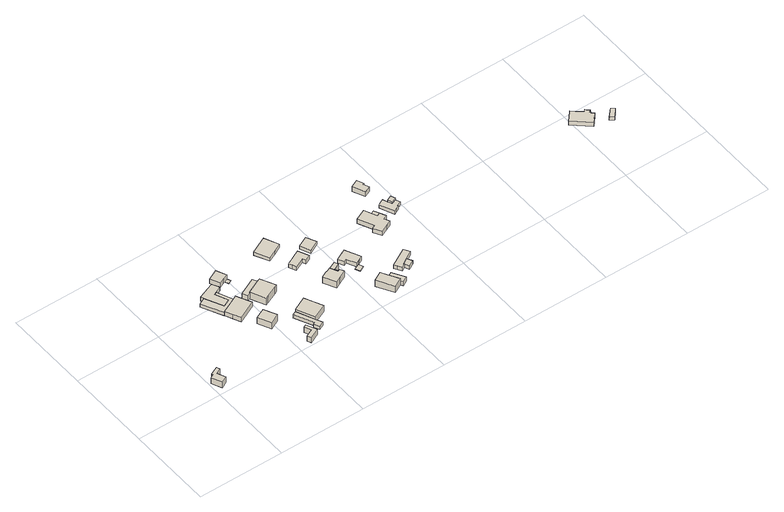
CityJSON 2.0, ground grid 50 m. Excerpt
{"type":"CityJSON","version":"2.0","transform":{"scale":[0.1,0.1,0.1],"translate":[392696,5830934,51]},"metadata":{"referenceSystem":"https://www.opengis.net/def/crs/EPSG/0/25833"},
"CityObjects":{
"building1":{"type":"Building","attributes":{"Gemeindeschluessel":"11000003","BezugspunktDach":"2200","function":"31001_2000","measuredHeight":4,"storeysAboveGround":1},"address":[{"country":"Germany","locality":"Berlin","thoroughfareNumber":"28 (1)","thoroughfareName":"Heckenrosenweg"}],"geometry":[{"type":"Solid","lod":"1","boundaries":[[[[0,1,2,3,4,5,6,7]],[[8,9,10,11,12,13,14,15]],[[8,15,7,6]],[[9,8,6,5]],[[10,9,5,4]],[[11,10,4,3]],[[12,11,3,2]],[[13,12,2,1]],[[14,13,1,0]],[[15,14,0,7]]]]}]},
"building2":{"type":"Building","attributes":{"Gemeindeschluessel":"11000003","BezugspunktDach":"2200","function":"51009_1610","measuredHeight":2.33,"storeysAboveGround":0},"address":[{"country":"Germany","locality":"Berlin"}],"geometry":[{"type":"Solid","lod":"1","boundaries":[[[[16,17,18,19,20,21,22,23,24]],[[25,26,27,28,29,30,31,32,33]],[[25,33,24,23]],[[26,25,23,22]],[[27,26,22,21]],[[28,27,21,20]],[[29,28,20,19]],[[30,29,19,18]],[[31,30,18,17]],[[32,31,17,16]],[[33,32,16,24]]]]}]},
"building3":{"type":"Building","attributes":{"Gemeindeschluessel":"11000003","BezugspunktDach":"2200","function":"31001_2723","measuredHeight":2.43,"storeysAboveGround":1},"address":[{"country":"Germany","locality":"Berlin","thoroughfareNumber":"15 (1)","thoroughfareName":"Heckenrosenweg"}],"geometry":[{"type":"Solid","lod":"1","boundaries":[[[[34,35,36,37,38,39,40,41]],[[42,43,29,28,27,26,25,44]],[[42,44,41,40]],[[43,42,40,39]],[[29,43,39,38]],[[28,29,38,37]],[[27,28,37,36]],[[26,27,36,35]],[[25,26,35,34]],[[44,25,34,41]]]]}]},
"building4":{"type":"Building","attributes":{"Gemeindeschluessel":"11000003","BezugspunktDach":"2200","function":"31001_1010","measuredHeight":3.62,"storeysAboveGround":1},"address":[{"country":"Germany","locality":"Berlin","thoroughfareNumber":"15","thoroughfareName":"Heckenrosenweg"}],"geometry":[{"type":"Solid","lod":"1","boundaries":[[[[45,46,47,48,49,50,51,52]],[[53,54,55,56,57,58,59,60]],[[53,60,52,51]],[[54,53,51,50]],[[55,54,50,49]],[[56,55,49,48]],[[57,56,48,47]],[[58,57,47,46]],[[59,58,46,45]],[[60,59,45,52]]]]}]},
"building5":{"type":"Building","attributes":{"Gemeindeschluessel":"11000003","BezugspunktDach":"2200","function":"31001_1010","measuredHeight":4.86,"storeysAboveGround":1},"address":[{"country":"Germany","locality":"Berlin","thoroughfareNumber":"17","thoroughfareName":"Heckenrosenweg"}],"geometry":[{"type":"Solid","lod":"1","boundaries":[[[[61,62,63,64,65]],[[66,67,68,69,70]],[[66,70,65,64]],[[67,66,64,63]],[[68,67,63,62]],[[69,68,62,61]],[[70,69,61,65]]]]}]},
"building6":{"type":"Building","attributes":{"Gemeindeschluessel":"11000003","BezugspunktDach":"2200","function":"51009_1610","measuredHeight":4.68,"storeysAboveGround":0},"address":[{"country":"Germany","locality":"Berlin"}],"geometry":[{"type":"Solid","lod":"1","boundaries":[[[[71,72,73,74,75,76]],[[77,78,79,80,81,82]],[[77,82,76,75]],[[78,77,75,74]],[[79,78,74,73]],[[80,79,73,72]],[[81,80,72,71]],[[82,81,71,76]]]]}]},
"building7":{"type":"Building","attributes":{"Gemeindeschluessel":"11000003","BezugspunktDach":"2200","function":"31001_1312","measuredHeight":3.75,"storeysAboveGround":1},"address":[{"country":"Germany","locality":"Berlin","thoroughfareNumber":"12","thoroughfareName":"Feuerdornweg"}],"geometry":[{"type":"Solid","lod":"1","boundaries":[[[[83,84,85,86,87,88]],[[89,90,91,92,93,94]],[[89,94,88,87]],[[90,89,87,86]],[[91,90,86,85]],[[92,91,85,84]],[[93,92,84,83]],[[94,93,83,88]]]]}]},
"building8":{"type":"Building","attributes":{"Gemeindeschluessel":"11000003","BezugspunktDach":"2200","function":"51009_1610","measuredHeight":0.281,"storeysAboveGround":0},"address":[{"country":"Germany","locality":"Berlin"}],"geometry":[{"type":"Solid","lod":"1","boundaries":[[[[95,96,97,98]],[[91,99,100,101]],[[91,101,98,97]],[[99,91,97,96]],[[100,99,96,95]],[[101,100,95,98]]]]}]},
"building9":{"type":"Building","attributes":{"Gemeindeschluessel":"11000003","BezugspunktDach":"2200","function":"31001_2463","measuredHeight":5.02,"storeysAboveGround":1},"address":[{"country":"Germany","locality":"Berlin","thoroughfareNumber":"14 (1)","thoroughfareName":"Feuerdornweg"}],"geometry":[{"type":"Solid","lod":"1","boundaries":[[[[102,103,104,105,106]],[[107,108,109,110,111]],[[107,111,106,105]],[[108,107,105,104]],[[109,108,104,103]],[[110,109,103,102]],[[111,110,102,106]]]]}]},
"building10":{"type":"Building","attributes":{"Gemeindeschluessel":"11000003","BezugspunktDach":"2200","function":"31001_2000","measuredHeight":2.36,"storeysAboveGround":1},"address":[{"country":"Germany","locality":"Berlin","thoroughfareNumber":"16 (1)","thoroughfareName":"Feuerdornweg"}],"geometry":[{"type":"Solid","lod":"1","boundaries":[[[[112,113,114,115,116,117,118]],[[119,120,121,122,123,124,125]],[[119,125,118,117]],[[120,119,117,116]],[[121,120,116,115]],[[122,121,115,114]],[[123,122,114,113]],[[124,123,113,112]],[[125,124,112,118]]]]}]},
"building11":{"type":"Building","attributes":{"Gemeindeschluessel":"11000003","BezugspunktDach":"2200","function":"31001_1010","measuredHeight":5.06,"storeysAboveGround":2},"address":[{"country":"Germany","locality":"Berlin","thoroughfareNumber":"14","thoroughfareName":"Feuerdornweg"}],"geometry":[{"type":"Solid","lod":"1","boundaries":[[[[126,127,128,129,130,131,132,133,134]],[[135,136,137,138,139,140,141,142,143]],[[135,143,134,133]],[[136,135,133,132]],[[137,136,132,131]],[[138,137,131,130]],[[139,138,130,129]],[[140,139,129,128]],[[141,140,128,127]],[[142,141,127,126]],[[143,142,126,134]]]]}]},
"building12":{"type":"Building","attributes":{"Gemeindeschluessel":"11000003","BezugspunktDach":"2200","function":"31001_1010","measuredHeight":4.53,"storeysAboveGround":2},"address":[{"country":"Germany","locality":"Berlin","thoroughfareNumber":"16","thoroughfareName":"Feuerdornweg"}],"geometry":[{"type":"Solid","lod":"1","boundaries":[[[[144,145,146,147,148]],[[149,150,151,152,153]],[[149,153,148,147]],[[150,149,147,146]],[[151,150,146,145]],[[152,151,145,144]],[[153,152,144,148]]]]}]},
"building13":{"type":"Building","attributes":{"Gemeindeschluessel":"11000003","BezugspunktDach":"2200","function":"31001_1312","measuredHeight":3.76,"storeysAboveGround":1},"address":[{"country":"Germany","locality":"Berlin","thoroughfareNumber":"15","thoroughfareName":"Feuerdornweg"}],"geometry":[{"type":"Solid","lod":"1","boundaries":[[[[154,155,156,157,158,159]],[[160,161,162,163,164,165]],[[160,165,159,158]],[[161,160,158,157]],[[162,161,157,156]],[[163,162,156,155]],[[164,163,155,154]],[[165,164,154,159]]]]}]},
"building14":{"type":"Building","attributes":{"Gemeindeschluessel":"11000003","BezugspunktDach":"2200","function":"31001_1312","measuredHeight":3.48,"storeysAboveGround":1},"address":[{"country":"Germany","locality":"Berlin","thoroughfareNumber":"17","thoroughfareName":"Feuerdornweg"}],"geometry":[{"type":"Solid","lod":"1","boundaries":[[[[166,167,168,169,170,171,172,173]],[[174,175,176,177,178,179,180,181]],[[174,181,173,172]],[[175,174,172,171]],[[176,175,171,170]],[[177,176,170,169]],[[178,177,169,168]],[[179,178,168,167]],[[180,179,167,166]],[[181,180,166,173]]]]}]},
"building15":{"type":"Building","attributes":{"Gemeindeschluessel":"11000003","function":"31001_1010"},"address":[{"country":"Germany","locality":"Berlin","thoroughfareNumber":"19","thoroughfareName":"Feuerdornweg"}],"children":["building15-1","building15-2"]},
"building15-1":{"type":"BuildingPart","attributes":{"BezugspunktDach":"2200","measuredHeight":5.51,"storeysAboveGround":2},"parents":["building15"],"geometry":[{"type":"Solid","lod":"1","boundaries":[[[[182,183,184,185,186,187,188,189,190,191,192]],[[193,194,195,196,197,198,199,200,201,202,203]],[[193,203,192,191]],[[194,193,191,190]],[[195,194,190,189]],[[196,195,189,188]],[[197,204,205,196,188,187]],[[198,197,187,186]],[[199,198,186,185]],[[200,199,185,184]],[[201,200,184,183]],[[202,201,183,182]],[[203,202,182,192]],[[196,205,204,197]]]]}]},
"building15-2":{"type":"BuildingPart","attributes":{"BezugspunktDach":"2200","measuredHeight":3.88,"storeysAboveGround":2},"parents":["building15"],"geometry":[{"type":"Solid","lod":"1","boundaries":[[[[204,206,207,208,205]],[[209,210,211,197,196]],[[209,196,205,208]],[[210,209,208,207]],[[211,210,207,206]],[[197,211,206,204]],[[196,197,204,205]]]]}]},
"building16":{"type":"Building","attributes":{"Gemeindeschluessel":"11000003","BezugspunktDach":"2200","function":"51009_1610","measuredHeight":2.87,"storeysAboveGround":0},"address":[{"country":"Germany","locality":"Berlin"}],"geometry":[{"type":"Solid","lod":"1","boundaries":[[[[212,213,214,215]],[[216,217,218,219]],[[216,219,215,214]],[[217,216,214,213]],[[218,217,213,212]],[[219,218,212,215]]]]}]},
"building17":{"type":"Building","attributes":{"Gemeindeschluessel":"11000003","BezugspunktDach":"2200","function":"31001_1312","measuredHeight":2.16,"storeysAboveGround":1},"address":[{"country":"Germany","locality":"Berlin","thoroughfareNumber":"16","thoroughfareName":"Kirschlorbeerweg"}],"geometry":[{"type":"Solid","lod":"1","boundaries":[[[[220,221,222,223]],[[224,225,226,227]],[[224,227,223,222]],[[225,224,222,221]],[[226,225,221,220]],[[227,226,220,223]]]]}]},
"building18":{"type":"Building","attributes":{"Gemeindeschluessel":"11000003","BezugspunktDach":"2200","function":"51009_1610","measuredHeight":0.323,"storeysAboveGround":0},"address":[{"country":"Germany","locality":"Berlin"}],"geometry":[{"type":"Solid","lod":"1","boundaries":[[[[228,229,230,231,232]],[[233,234,235,236,237]],[[233,237,232,231]],[[234,233,231,230]],[[235,234,230,229]],[[236,235,229,228]],[[237,236,228,232]]]]}]},
"building19":{"type":"Building","attributes":{"Gemeindeschluessel":"11000003","function":"31001_1010"},"address":[{"country":"Germany","locality":"Berlin","thoroughfareNumber":"99","thoroughfareName":"Schillingweg"}],"children":["building19-1","building19-2"]},
"building19-1":{"type":"BuildingPart","attributes":{"BezugspunktDach":"2200","measuredHeight":4.67,"storeysAboveGround":2},"parents":["building19"],"geometry":[{"type":"MultiSurface","lod":"1","boundaries":[[[238,239,240,241,242,243]],[[244,245,246,247,248,249]],[[244,249,243,242]],[[245,244,242,241]],[[246,245,241,240]],[[247,250,251,240,239]],[[248,247,239,238]],[[249,248,238,243]],[[251,250,247,246]]]}]},
"building19-2":{"type":"BuildingPart","attributes":{"BezugspunktDach":"2200","measuredHeight":2.94,"storeysAboveGround":2},"parents":["building19"],"geometry":[{"type":"Solid","lod":"1","boundaries":[[[[250,252,253,254,251]],[[255,256,257,247,246]],[[255,246,251,254]],[[256,255,254,253]],[[257,256,253,252]],[[247,257,252,250]],[[250,251,246,247]]]]}]},
"building20":{"type":"Building","attributes":{"Gemeindeschluessel":"11000003","BezugspunktDach":"2200","function":"31001_1312","measuredHeight":3.88,"storeysAboveGround":1},"address":[{"country":"Germany","locality":"Berlin","thoroughfareNumber":"18","thoroughfareName":"Kirschlorbeerweg"}],"geometry":[{"type":"Solid","lod":"1","boundaries":[[[[258,259,260,261,262,263,264,265,266]],[[267,268,269,270,271,272,273,274,275]],[[267,275,266,265]],[[268,267,265,264]],[[269,268,264,263]],[[270,269,263,262]],[[271,270,262,261]],[[272,271,261,260]],[[273,272,260,259]],[[274,273,259,258]],[[275,274,258,266]]]]}]},
"building21":{"type":"Building","attributes":{"Gemeindeschluessel":"11000003","BezugspunktDach":"2200","function":"51009_1610","measuredHeight":2.37,"storeysAboveGround":0},"address":[{"country":"Germany","locality":"Berlin"}],"geometry":[{"type":"Solid","lod":"1","boundaries":[[[[276,277,278,279,280]],[[281,282,283,284,285]],[[281,285,280,279]],[[282,281,279,278]],[[283,282,278,277]],[[284,283,277,276]],[[285,284,276,280]]]]}]},
"building22":{"type":"Building","attributes":{"Gemeindeschluessel":"11000003","BezugspunktDach":"2200","function":"31001_1312","measuredHeight":3.13,"storeysAboveGround":1},"address":[{"country":"Germany","locality":"Berlin","thoroughfareNumber":"20","thoroughfareName":"Kirschlorbeerweg"}],"geometry":[{"type":"Solid","lod":"1","boundaries":[[[[286,287,288,289,290,291,292,293,294]],[[295,296,297,281,285,284,298,299,300]],[[295,300,294,293]],[[296,295,293,292]],[[297,296,292,291]],[[281,297,291,290]],[[285,281,290,289]],[[284,285,289,288]],[[298,284,288,287]],[[299,298,287,286]],[[300,299,286,294]]]]}]},
"building23":{"type":"Building","attributes":{"Gemeindeschluessel":"11000003","BezugspunktDach":"2200","function":"31001_1010","measuredHeight":3.51,"storeysAboveGround":1},"address":[{"country":"Germany","locality":"Berlin","thoroughfareNumber":"15","thoroughfareName":"Kirschlorbeerweg"}],"geometry":[{"type":"Solid","lod":"1","boundaries":[[[[301,302,303,304,305,306,307,308,309,310,311,312,313]],[[314,315,316,317,318,319,320,321,322,323,324,325,326]],[[314,326,313,312]],[[315,314,312,311]],[[316,315,311,310]],[[317,316,310,309]],[[318,317,309,308]],[[319,318,308,307]],[[320,319,307,306]],[[321,320,306,305]],[[322,321,305,304]],[[323,322,304,303]],[[324,323,303,302]],[[325,324,302,301]],[[326,325,301,313]]]]}]},
"building24":{"type":"Building","attributes":{"Gemeindeschluessel":"11000003","BezugspunktDach":"2200","function":"51009_1610","measuredHeight":2.76,"storeysAboveGround":0},"address":[{"country":"Germany","locality":"Berlin"}],"geometry":[{"type":"Solid","lod":"1","boundaries":[[[[309,308,327,310]],[[328,329,330,331]],[[328,331,310,327]],[[329,328,327,308]],[[330,329,308,309]],[[331,330,309,310]]]]}]},
"building25":{"type":"Building","attributes":{"Gemeindeschluessel":"11000003","BezugspunktDach":"2200","function":"31001_1312","measuredHeight":3.3,"storeysAboveGround":1},"address":[{"country":"Germany","locality":"Berlin","thoroughfareNumber":"3","thoroughfareName":"Ideallee"}],"geometry":[{"type":"Solid","lod":"1","boundaries":[[[[332,333,334,335,336,337]],[[338,339,340,341,342,343]],[[338,343,337,336]],[[339,338,336,335]],[[340,339,335,334]],[[341,340,334,333]],[[342,341,333,332]],[[343,342,332,337]]]]}]},
"building26":{"type":"Building","attributes":{"Gemeindeschluessel":"11000003","BezugspunktDach":"2200","function":"31001_1312","measuredHeight":4.33,"storeysAboveGround":1},"address":[{"country":"Germany","locality":"Berlin","thoroughfareNumber":"17","thoroughfareName":"Kirschlorbeerweg"}],"geometry":[{"type":"Solid","lod":"1","boundaries":[[[[344,345,346,347,348,349,350,351,352,353,354]],[[355,356,357,358,359,360,361,362,363,364,365]],[[355,365,354,353]],[[356,355,353,352]],[[357,356,352,351]],[[358,357,351,350]],[[359,358,350,349]],[[360,359,349,348]],[[361,360,348,347]],[[362,361,347,346]],[[363,362,346,345]],[[364,363,345,344]],[[365,364,344,354]]]]}]},
"building27":{"type":"Building","attributes":{"Gemeindeschluessel":"11000003","BezugspunktDach":"2200","function":"51009_1610","measuredHeight":2.46,"storeysAboveGround":0},"address":[{"country":"Germany","locality":"Berlin"}],"geometry":[{"type":"Solid","lod":"1","boundaries":[[[[366,367,368,369]],[[370,371,372,373]],[[370,373,369,368]],[[371,370,368,367]],[[372,371,367,366]],[[373,372,366,369]]]]}]},
"building28":{"type":"Building","attributes":{"Gemeindeschluessel":"11000003","BezugspunktDach":"2200","function":"31001_1010","measuredHeight":3.31,"storeysAboveGround":1},"address":[{"country":"Germany","locality":"Berlin","thoroughfareNumber":"98A","thoroughfareName":"Schillingweg"}],"geometry":[{"type":"Solid","lod":"1","boundaries":[[[[374,375,376,377,378,379,380,381,382,383,384,385,386,387]],[[388,389,390,391,392,393,394,395,396,397,398,399,400,401]],[[388,401,387,386]],[[389,388,386,385]],[[390,389,385,384]],[[391,390,384,383]],[[392,391,383,382]],[[393,392,382,381]],[[394,393,381,380]],[[395,394,380,379]],[[396,395,379,378]],[[397,396,378,377]],[[398,397,377,376]],[[399,398,376,375]],[[400,399,375,374]],[[401,400,374,387]]]]}]},
"building29":{"type":"Building","attributes":{"Gemeindeschluessel":"11000003","BezugspunktDach":"2200","function":"31001_2000","measuredHeight":2.18,"storeysAboveGround":1},"address":[{"country":"Germany","locality":"Berlin","thoroughfareNumber":"98A (1)","thoroughfareName":"Schillingweg"}],"geometry":[{"type":"Solid","lod":"1","boundaries":[[[[402,403,404,405]],[[406,407,408,409]],[[406,409,405,404]],[[407,406,404,403]],[[408,407,403,402]],[[409,408,402,405]]]]}]}
},
"vertices":[
[33,24,55],[69,42,55],[47,89,55],[79,104,55],[70,123,55],[24,101,55],[28,93,55],[5,82,55],[28,93,15],[24,101,15],[70,123,15],[79,104,15],[47,89,15],[69,42,15],[33,24,15],[5,82,15],
[342,414,36],[377,431,36],[434,459,36],[393,549,36],[376,541,36],[409,470,36],[368,450,36],[318,552,36],[282,535,36],[318,552,13],[368,450,13],[409,470,13],[376,541,13],[393,549,13],[434,459,13],[377,431,13],[342,414,13],[282,535,13],
[318,552,38],[368,450,38],[409,470,38],[376,541,38],[393,549,38],[427,566,38],[406,607,38],[310,568,38],[406,607,13],[427,566,13],[310,568,13],
[362,372,45],[382,330,45],[488,382,45],[467,424,45],[447,465,45],[396,440,45],[377,431,45],[342,414,45],[377,431,14],[396,440,14],[447,465,14],[467,424,14],[488,382,14],[382,330,14],[362,372,14],[342,414,14],
[471,200,57],[528,229,57],[492,301,57],[464,288,57],[436,274,57],[464,288,14],[492,301,14],[528,229,14],[471,200,14],[436,274,14],
[571,9,49],[628,37,49],[600,96,49],[584,89,49],[602,51,49],[560,32,49],[602,51,12],[584,89,12],[600,96,12],[628,37,12],[571,9,12],[560,32,12],
[444,581,44],[473,595,44],[502,608,44],[476,664,44],[447,650,44],[417,636,44],[447,650,12],[476,664,12],[502,608,12],[473,595,12],[444,581,12],[417,636,12],
[492,576,15],[512,586,15],[502,608,15],[482,599,15],[512,586,12],[492,576,12],[482,599,12],
[494,425,50],[544,450,50],[595,474,50],[579,503,50],[480,456,50],[579,503,14],[595,474,14],[544,450,14],[494,425,14],[480,456,14],
[653,93,36],[643,88,36],[658,56,36],[687,69,36],[669,107,36],[622,209,36],[602,200,36],[622,209,12],[669,107,12],[687,69,12],[658,56,12],[643,88,12],[653,93,12],[602,200,12],
[551,349,59],[567,357,59],[630,386,59],[646,393,59],[604,478,59],[595,474,59],[588,471,59],[526,441,59],[511,434,59],[526,441,12],[588,471,12],[595,474,12],[604,478,12],[646,393,12],[630,386,12],[567,357,12],[551,349,12],[511,434,12],
[669,107,52],[750,145,52],[726,196,52],[701,247,52],[622,209,52],[701,247,11],[726,196,11],[750,145,11],[669,107,11],[622,209,11],
[747,580,36],[794,602,36],[841,625,36],[802,707,36],[754,683,36],[707,660,36],[754,683,13],[802,707,13],[841,625,13],[794,602,13],[747,580,13],[707,660,13],
[802,470,39],[811,450,39],[867,476,39],[877,457,39],[908,473,39],[890,512,39],[880,533,39],[792,490,39],[880,533,12],[890,512,12],[908,473,12],[877,457,12],[867,476,12],[811,450,12],[802,470,12],[792,490,12],
[896,234,55],[927,249,55],[972,271,55],[960,295,55],[946,289,55],[936,310,55],[926,332,55],[901,320,55],[900,324,55],[893,320,55],[862,305,55],[893,320,12],[900,324,12],[901,320,12],[926,332,12],[936,310,12],[946,289,12],[960,295,12],[972,271,12],[927,249,12],[896,234,12],[862,305,12],[936,310,51],[926,332,51],
[950,317,51],[980,332,51],[970,353,51],[970,353,12],[980,332,12],[950,317,12],
[946,289,41],[960,295,41],[950,317,41],[936,310,41],[950,317,13],[960,295,13],[946,289,13],[936,310,13],
[939,501,34],[999,531,34],[972,587,34],[912,559,34],[972,587,12],[999,531,12],[939,501,12],[912,559,12],
[1057,255,17],[1089,270,17],[1077,297,17],[1063,290,17],[1044,281,17],[1063,290,14],[1077,297,14],[1089,270,14],[1057,255,14],[1044,281,14],
[1109,36,55],[1159,64,55],[1127,121,55],[1126,121,55],[1105,159,55],[1054,130,55],[1105,159,11],[1126,121,11],[1127,121,11],[1159,64,11],[1109,36,11],[1054,130,11],[1159,64,40],[1127,121,40],
[1168,50,40],[1199,66,40],[1156,138,40],[1156,138,11],[1199,66,11],[1168,50,11],
[1020,335,40],[1036,343,40],[1063,290,40],[1077,297,40],[1086,301,40],[1109,312,40],[1066,399,40],[1043,388,40],[1003,368,40],[1043,388,13],[1066,399,13],[1109,312,13],[1086,301,13],[1077,297,13],[1063,290,13],[1036,343,13],[1020,335,13],[1003,368,13],
[1246,145,37],[1259,121,37],[1293,140,37],[1277,169,37],[1244,149,37],[1277,169,13],[1293,140,13],[1259,121,13],[1246,145,13],[1244,149,13],
[1210,154,38],[1223,132,38],[1246,145,38],[1244,149,38],[1277,169,38],[1322,196,38],[1312,213,38],[1302,230,38],[1200,173,38],[1302,230,13],[1312,213,13],[1322,196,13],[1223,132,13],[1210,154,13],[1200,173,13],
[1285,440,43],[1267,431,43],[1291,385,43],[1336,406,43],[1365,419,43],[1351,449,43],[1373,460,43],[1357,494,43],[1338,486,43],[1324,517,43],[1306,557,43],[1302,555,43],[1244,528,43],[1302,555,14],[1306,557,14],[1324,517,14],[1338,486,14],[1357,494,14],[1373,460,14],[1351,449,14],[1365,419,14],[1336,406,14],[1291,385,14],[1267,431,14],[1285,440,14],[1244,528,14],
[1342,525,43],[1342,525,15],[1357,494,15],[1338,486,15],[1324,517,15],
[1388,650,47],[1424,666,47],[1410,697,47],[1418,701,47],[1401,739,47],[1356,718,47],[1401,739,14],[1418,701,14],[1410,697,14],[1424,666,14],[1388,650,14],[1356,718,14],
[1434,472,27],[1452,480,27],[1470,488,27],[1467,495,27],[1495,507,27],[1484,533,27],[1456,521,27],[1445,545,27],[1433,572,27],[1415,563,27],[1398,555,27],[1415,563,5],[1433,572,5],[1445,545,5],[1456,521,5],[1484,533,5],[1495,507,5],[1467,495,5],[1470,488,5],[1452,480,5],[1434,472,5],[1398,555,5],
[1456,521,39],[1484,533,39],[1473,558,39],[1445,545,39],[1473,558,14],[1484,533,14],[1456,521,14],[1445,545,14],
[2567,349,52],[2587,369,52],[2586,371,52],[2588,373,52],[2611,396,52],[2595,409,52],[2600,414,52],[2594,418,52],[2604,427,52],[2583,447,52],[2575,436,52],[2519,483,52],[2493,453,52],[2473,431,52],[2493,453,25],[2519,483,25],[2575,436,25],[2583,447,25],[2604,427,25],[2594,418,25],[2600,414,25],[2595,409,25],[2611,396,25],[2588,373,25],[2586,371,25],[2587,369,25],[2567,349,25],[2473,431,25],
[2674,318,49],[2712,365,49],[2692,380,49],[2652,336,49],[2692,380,27],[2712,365,27],[2674,318,27],[2652,336,27]
]}
